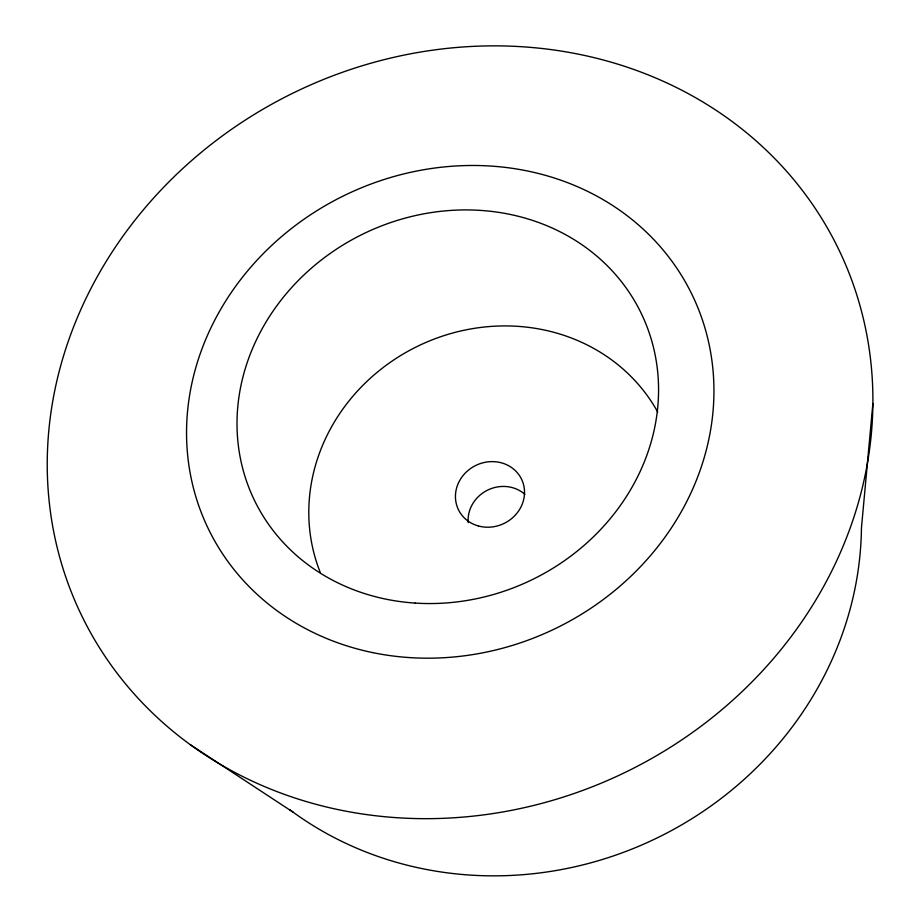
<?xml version="1.0" encoding="UTF-8"?>
<svg xmlns="http://www.w3.org/2000/svg" width="921" height="921" viewBox="0 0 921 921"><rect width="100%" height="100%" fill="white"/><g stroke="black" fill="none" stroke-linecap="round" stroke-linejoin="round"><path stroke-width="1.38" d="M872.889 403.479L861.446 527.975A352.524 327.945 -25.7 0 1 658.757 837.131A352.524 327.945 -25.7 0 1 289.643 809.628M190.163 744.594L293.143 812.207M320.266 572.436A187.124 172.423 -25.7 0 1 419.366 345.41A187.124 172.423 -25.7 0 1 657.721 412.032M468.213 522.587A33.778 31.302 -25.7 0 1 487.382 490.237A33.778 31.302 -25.7 0 1 524.843 494.312M353.33 812.529A420.471 378.07 -25.7 0 0 858.809 301.547A420.471 378.07 -25.7 0 0 168.071 182.726A420.471 378.07 -25.7 0 0 353.33 812.529M372.614 652.598A268.713 240.888 -25.7 0 0 707.305 336.625A268.713 240.888 -25.7 0 0 270.797 246.264A268.713 240.888 -25.7 0 0 372.614 652.598M478.31 525.949A35.056 32.27 -25.7 0 0 523.968 486.495A35.056 32.27 -25.7 0 0 467.649 470.804A35.056 32.27 -25.7 0 0 478.31 525.949M415.129 603.082A214.8 192.408 -25.7 0 0 644.447 320.416A214.8 192.408 -25.7 0 0 283.783 296.723A214.8 192.408 -25.7 0 0 415.129 603.082"/></g></svg>
